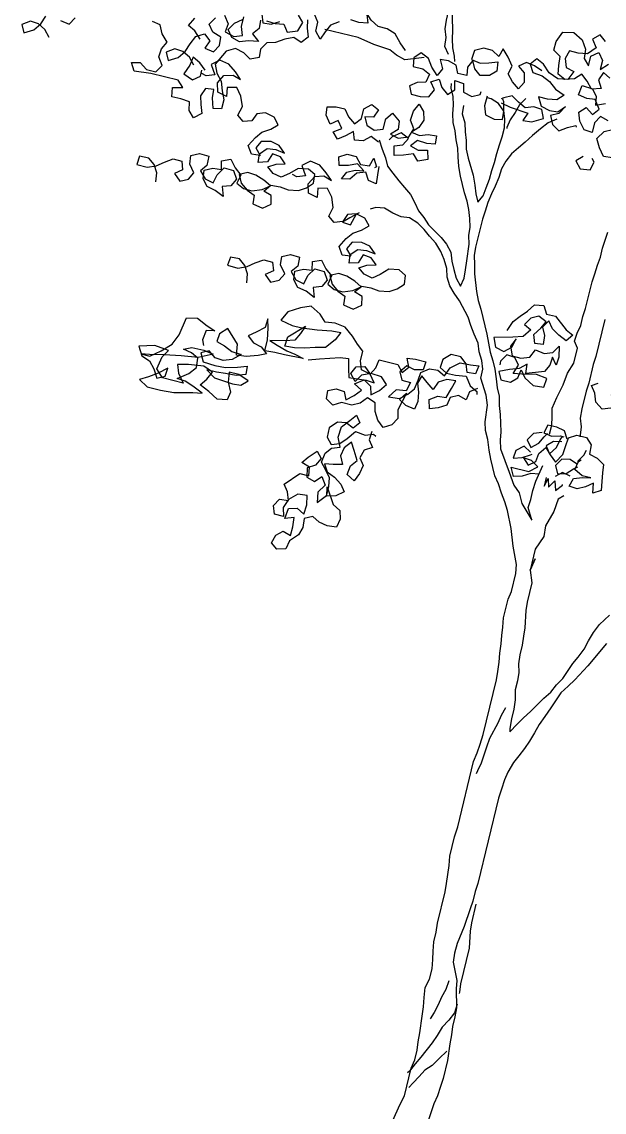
# Model space of a CAD drawing. Header units: inches. Extents: x 350994 to 353538, y 1581369 to 1583842.
# Drawn here: x 351454.559 to 351455.801, y 1583114.237 to 1583116.563 of the extents above; entities that cross this region are included whole.
import ezdxf

# ---------------------------------------------------------------- set-up
doc = ezdxf.new("R2010")
doc.units = ezdxf.units.IN
doc.header["$MEASUREMENT"] = 0
doc.linetypes.add('1', pattern=[0])
doc.layers.add('TREE', color=81, linetype='1')

# ---------------------------------------------------------------- blocks, each defined once
blk = doc.blocks.new('TREE_4')
at = {"color": 94}
for points in [[(-1657.6, 5744.7), (-1683.6, 5770.7), (-1712.5, 5785.2), (-1695.1, 5817)], [(-763.6, 6380), (-778.1, 6348.2), (-789.7, 6316.4), (-807.1, 6284.6), (-810, 6252.8), (-798.5, 6189.2), (-784.1, 6160.3), (-775.4, 6128.4), (-761, 6096.6), (-735.1, 6001.2), (-729.3, 5969.4), (-720.7, 5937.6), (-706.2, 5908.6), (-700.5, 5888.4)], [(-729.4, 5908.7), (-749.6, 5934.7), (-752.4, 5969.4), (-764, 6001.2), (-766.8, 6033), (-766.8, 6067.7), (-775.5, 6099.5), (-789.9, 6128.5), (-810.1, 6157.4), (-841.9, 6169), (-893.9, 6209.5), (-917, 6235.5), (-922.8, 6238.4)], [(-2214.1, 5617.1), (-2237.2, 5643.1), (-2266.1, 5657.6), (-2297.9, 5660.5), (-2326.8, 5640.3), (-2312.4, 5611.4), (-2277.7, 5631.6), (-2257.4, 5660.5), (-2245.8, 5692.3)], [(-2188, 5689.3), (-2153.3, 5683.5), (-2135.9, 5712.4)], [(-1657.7, 5643.5), (-1680.8, 5669.6), (-1709.7, 5684), (-1741.5, 5687), (-1770.5, 5666.7), (-1756, 5637.8), (-1721.3, 5658), (-1701, 5686.9), (-1689.5, 5718.7), (-1675, 5750.5), (-1646, 5767.8), (-1620, 5747.6), (-1631.6, 5715.8), (-1596.9, 5710), (-1579.6, 5738.8), (-1582.4, 5770.7), (-1617.1, 5782.3), (-1637.3, 5808.3), (-1620, 5837.2)], [(-1588.1, 5854.5), (-1567.9, 5825.6), (-1570.8, 5793.8), (-1536.2, 5785.1), (-1504.3, 5796.6), (-1515.9, 5828.4), (-1515.8, 5866)], [(-1452.2, 5868.8), (-1449.4, 5837), (-1469.6, 5811), (-1440.7, 5787.9), (-1478.3, 5782.1), (-1510.1, 5770.6), (-1541.9, 5779.3), (-1562.2, 5805.3), (-1544.8, 5834.2), (-1518.7, 5854.4)], [(-1452.2, 5892), (-1440.7, 5860.2), (-1408.9, 5863), (-1379.9, 5880.3)], [(-1429.1, 5871.7), (-1394.4, 5868.8), (-1362.6, 5874.5), (-1342.4, 5848.5), (-1304.8, 5862.9), (-1293.2, 5897.6), (-1316.3, 5920.8)], [(-1064.7, 5984.1), (-1053.2, 5952.3), (-1087.9, 5946.6), (-1119.7, 5949.5)], [(-32.8, 5673.8), (-67.5, 5671), (-90.6, 5699.9), (-107.9, 5731.7), (-87.6, 5763.5), (-58.7, 5777.9)], [(-81.8, 5806.9), (-113.6, 5815.6), (-131, 5786.7), (-131, 5749.1), (-162.8, 5752), (-185.9, 5780.9), (-197.5, 5812.8), (-174.3, 5835.9), (-145.4, 5815.6), (-125.1, 5841.6), (-148.3, 5873.4), (-180.1, 5870.6), (-214.7, 5876.4), (-208.9, 5914), (-168.5, 5911), (-148.2, 5885), (-142.5, 5853.2), (-107.8, 5867.6)], [(-113.5, 5965.9), (-142.4, 5980.4), (-154, 5948.6), (-136.6, 5919.7), (-171.3, 5908.1), (-194.5, 5934.2), (-220.5, 5954.5), (-243.6, 5931.3), (-278.3, 5919.8), (-307.2, 5934.3), (-313, 5966.1), (-315.8, 6000.8), (-344.7, 6018.2), (-344.7, 6052.9), (-327.3, 6093.3), (-286.8, 6102), (-249.3, 6081.7), (-229, 6049.9), (-226.2, 6015.2), (-203.1, 5992), (-203, 6029.6), (-177, 6049.8), (-156.8, 6023.8), (-156.8, 5989.1), (-130.8, 6015.1)], [(-162.5, 6096.1), (-188.5, 6116.3), (-211.7, 6093.2), (-191.4, 6064.3), (-217.5, 6035.4), (-252.2, 6029.7), (-286.9, 6029.7), (-295.6, 5997.9), (-284.1, 5966.1), (-252.3, 5957.4), (-266.7, 5922.7), (-304.3, 5916.9), (-341.9, 5931.4), (-370.8, 5957.5), (-399.7, 5972), (-420, 5946), (-402.6, 5917), (-365.1, 5914.1), (-333.3, 5899.6), (-304.4, 5876.5), (-266.8, 5862), (-290, 5838.9), (-324.7, 5833.1), (-359.4, 5833.1), (-342, 5801.3), (-307.3, 5792.6), (-275.5, 5795.5), (-252.4, 5821.5), (-269.8, 5789.7), (-298.7, 5775.3), (-284.3, 5743.4), (-255.4, 5726.1), (-226.4, 5746.3), (-197.5, 5760.7), (-194.6, 5754.9)], [(-891.3, 5885.7), (-917.3, 5908.8), (-943.3, 5937.8), (-978, 5949.4), (-1012.7, 5949.4), (-1044.5, 5966.8), (-1067.6, 5989.9), (-1073.4, 5989.9)], [(-370.8, 5931.5), (-402.6, 5943.1), (-434.4, 5948.9), (-460.5, 5928.7), (-434.5, 5908.4), (-425.8, 5873.7), (-440.3, 5844.8), (-469.2, 5865.1), (-492.3, 5891.1), (-483.6, 5922.9), (-506.7, 5951.8), (-532.7, 5977.9), (-541.4, 5946.1), (-570.3, 5963.4), (-605, 5963.5), (-636.8, 5946.2), (-639.7, 5911.5), (-605, 5905.7), (-573.2, 5914.3), (-541.4, 5925.8), (-535.7, 5891.1), (-558.8, 5868), (-593.5, 5859.4), (-619.5, 5879.6), (-634, 5908.6), (-648.4, 5879.7), (-642.7, 5847.9), (-677.4, 5847.9), (-691.8, 5876.8), (-723.6, 5885.5), (-755.4, 5882.7), (-738.1, 5850.8), (-752.6, 5821.9), (-778.6, 5848), (-798.8, 5876.9), (-830.6, 5891.4), (-853.7, 5865.4), (-848, 5833.6), (-810.4, 5833.6), (-781.5, 5819.1), (-787.3, 5787.3), (-819.1, 5778.6), (-845.2, 5758.4), (-830.7, 5729.5), (-796, 5729.5), (-764.2, 5735.2), (-749.7, 5767), (-770, 5793), (-741, 5810.4), (-723.7, 5781.4), (-697.7, 5761.2), (-674.5, 5784.3), (-683.2, 5819), (-648.5, 5816.1), (-639.9, 5784.3), (-605.2, 5775.5), (-576.2, 5790), (-576.2, 5801.5)], [(-1160.2, 5932.2), (-1189.1, 5912), (-1203.6, 5883.1), (-1215.2, 5851.3), (-1238.3, 5877.3), (-1238.2, 5912), (-1258.5, 5938.1)], [(-1278.7, 5912.1), (-1273, 5880.2), (-1261.4, 5848.4), (-1281.7, 5822.4), (-1313.5, 5834), (-1345.3, 5819.6), (-1377.1, 5799.4), (-1408.9, 5790.7), (-1426.3, 5761.8), (-1423.4, 5730), (-1455.3, 5715.6), (-1484.2, 5733), (-1518.8, 5741.7), (-1550.7, 5724.4), (-1579.6, 5666.6), (-1565.2, 5634.7), (-1542.1, 5608.7), (-1530.6, 5574), (-1516.1, 5542.2), (-1516.2, 5507.5), (-1548, 5501.7), (-1559.5, 5539.3), (-1562.4, 5571.1), (-1594.2, 5568.3), (-1605.8, 5536.5), (-1597.1, 5504.7), (-1585.6, 5472.9), (-1611.6, 5449.7), (-1634.7, 5472.9), (-1640.5, 5504.7), (-1675.2, 5507.6), (-1709.9, 5507.7), (-1715.6, 5542.4), (-1678, 5551), (-1701.2, 5574.2), (-1808.1, 5574.3), (-1871.7, 5568.5), (-1889.1, 5597.5), (-1857.3, 5606.1), (-1828.4, 5585.8), (-1790.8, 5585.8), (-1773.4, 5614.7), (-1793.6, 5643.6), (-1790.7, 5675.4), (-1776.2, 5704.3), (-1802.2, 5730.4), (-1816.6, 5762.2), (-1848.4, 5768)], [(-816.1, 5876.9), (-853.7, 5862.5), (-885.6, 5851), (-920.2, 5859.7), (-949.1, 5874.2), (-1012.7, 5880), (-1076.3, 5891.6), (-1206.4, 5891.7)], [(82.3, 5072.3), (82.2, 4927.8), (79.3, 4896), (79.2, 4823.7), (76.3, 4791.9), (76.2, 4722.5), (79.1, 4687.8), (90.6, 4656), (93.5, 4624.2), (93.5, 4618.4)], [(-909, 5533), (-888.8, 5501.1), (-868.6, 5472.2), (-854.1, 5443.3), (-828.1, 5423), (-799.2, 5399.9), (-773.2, 5379.6), (-744.3, 5359.3), (-721.2, 5333.3), (-701, 5307.2), (-675, 5287), (-651.9, 5263.8), (-594.1, 5229.1), (-568.1, 5208.8), (-545, 5182.8), (-533.5, 5151), (-519, 5122), (-501.7, 5093.1), (-478.6, 5067.1), (-472.8, 5098.9), (-475.6, 5130.7), (-478.5, 5165.4), (-484.2, 5229), (-492.9, 5260.8), (-495.7, 5292.6), (-504.4, 5324.4), (-515.9, 5356.2), (-530.3, 5385.2), (-547.7, 5414.1), (-576.5, 5471.9), (-591, 5506.6), (-602.5, 5541.3), (-611.1, 5573.2), (-625.6, 5602.1), (-637.1, 5633.9), (-651.5, 5662.8), (-660.2, 5694.6), (-665.9, 5726.4), (-674.6, 5758.3), (-689, 5787.2), (-691.9, 5804.5)], [(-628.3, 5735.1), (-625.5, 5703.3), (-608.2, 5671.5), (-599.5, 5639.6), (-588, 5607.8), (-579.3, 5576), (-564.9, 5544.2), (-530.3, 5486.3), (-515.8, 5451.6), (-504.3, 5419.8), (-489.9, 5390.9), (-475.4, 5419.8), (-472.5, 5451.6), (-466.6, 5486.3), (-466.6, 5521), (-463.7, 5552.8), (-463.7, 5587.5), (-460.7, 5622.2), (-457.8, 5654), (-457.8, 5688.7), (-463.5, 5720.5), (-475.1, 5752.3), (-483.7, 5784.1), (-489.5, 5792.8)], [(-550.2, 5790), (-550.3, 5752.4), (-538.7, 5720.5), (-504, 5711.8), (-472.2, 5717.6), (-475.1, 5749.4), (-501.1, 5772.6), (-532.9, 5784.2), (-547.3, 5784.2)], [(-492.4, 5778.3), (-454.8, 5769.6), (-385.4, 5763.8), (-397, 5732), (-362.3, 5734.8), (-321.8, 5757.9), (-336.3, 5789.8), (-368.1, 5792.7), (-399.9, 5781.1), (-428.8, 5795.6), (-457.7, 5813), (-486.6, 5798.6), (-495.3, 5792.8)], [(-405.6, 5815.8), (-423, 5786.9), (-431.7, 5755.1), (-443.3, 5723.4), (-449.1, 5691.6), (-449.1, 5688.7)], [(-272.7, 5766.6), (-301.6, 5746.4), (-324.8, 5717.5), (-347.9, 5685.7), (-368.2, 5653.9), (-388.5, 5627.9), (-408.7, 5599), (-423.2, 5567.2), (-431.9, 5535.4), (-434.8, 5500.7), (-440.6, 5466), (-446.5, 5434.2), (-452.3, 5399.5), (-455.2, 5364.8), (-458.1, 5333), (-458.2, 5223.2), (-455.4, 5191.4), (-446.7, 5159.6), (-438.1, 5124.8), (-415, 5061.2), (-400.6, 5029.4), (-383.2, 5000.5), (-340, 4913.7), (-311.1, 4850.1), (-293.8, 4821.1), (-279.3, 4792.2), (-264.9, 4757.5), (-253.4, 4725.7), (-239, 4696.8), (-230.3, 4662.1), (-218.8, 4630.2), (-201.5, 4566.6), (-195.7, 4534.8), (-187.1, 4503), (-135.1, 4424.9), (-135.1, 4424.9), (-106.2, 4381.5), (-80.2, 4358.3), (-60, 4320.7), (-8, 4268.6), (-34, 4312), (-31.1, 4343.8), (-31.1, 4378.5), (-28.1, 4416.1), (-16.5, 4479.7)], [(-909, 5524.3), (-940.8, 5538.8), (-966.8, 5515.7), (-998.6, 5509.9), (-1010.2, 5541.7), (-1036.2, 5518.6), (-1062.2, 5498.4), (-1085.4, 5521.5), (-1056.4, 5541.8), (-1076.6, 5567.8), (-1102.7, 5547.6), (-1125.8, 5576.5), (-1128.6, 5608.3), (-1096.8, 5617), (-1062.1, 5616.9), (-1041.9, 5590.9), (-1013, 5570.6), (-992.8, 5596.6), (-992.7, 5634.2), (-966.7, 5657.3), (-937.8, 5642.8), (-949.4, 5611.1), (-981.2, 5605.3), (-966.8, 5576.4), (-935, 5564.8), (-903.2, 5576.3), (-903.1, 5616.8), (-882.9, 5642.8), (-851.1, 5619.6), (-848.2, 5587.8), (-871.4, 5564.7), (-839.6, 5556), (-802, 5570.4), (-790.4, 5605.1), (-810.6, 5634.1), (-807.7, 5668.8), (-793.2, 5700.5), (-770.1, 5677.4), (-761.4, 5645.6), (-773, 5613.8), (-796.2, 5590.7), (-764.4, 5584.9), (-732.5, 5596.4), (-700.7, 5599.3), (-697.9, 5567.5), (-729.7, 5561.7), (-767.3, 5564.6), (-787.5, 5538.6), (-755.7, 5529.9), (-721, 5538.6), (-712.4, 5503.9), (-747.1, 5489.4), (-770.2, 5512.6), (-804.9, 5498.2), (-839.6, 5489.5), (-848.3, 5524.2), (-816.4, 5535.8), (-802, 5564.7), (-833.8, 5579.1), (-862.7, 5556), (-871.4, 5541.6)], [(-19.3, 4601.1), (-19.3, 4635.8), (-25, 4667.6), (-33.7, 4699.5), (-25, 4742.8), (-13.3, 4794.9), (-7.5, 4841.1), (7, 4884.5), (7, 4942.3), (-10.3, 4965.4), (-7.4, 4997.2), (-1.6, 5029), (-1.5, 5063.7), (1.4, 5095.5), (1.5, 5199.6), (4.4, 5231.4), (7.3, 5266.1), (10.2, 5297.9), (10.3, 5332.6), (16.1, 5396.2)], [(-1693, 5180.2), (-1698.6, 5214.5), (-1715.4, 5242.2), (-1740.7, 5261.6), (-1775.9, 5260), (-1779.2, 5227.8), (-1739, 5226.4), (-1706.5, 5240), (-1679.7, 5260.7), (-1650.5, 5279.9), (-1616.8, 5279.1), (-1605.6, 5248.1), (-1632.4, 5227.4), (-1606.1, 5204), (-1576, 5219.1), (-1561.5, 5247.6), (-1584.6, 5275.9), (-1587.8, 5308.7), (-1557.7, 5323.9), (-1521.6, 5321.6), (-1519.9, 5286.3), (-1539.3, 5261), (-1514.6, 5235.1), (-1481.6, 5227.9), (-1474.4, 5260.9), (-1454.3, 5292.7), (-1418.1, 5290.4), (-1399, 5261.2), (-1413.5, 5232.8), (-1444.5, 5221.6), (-1432.4, 5186.6), (-1467.3, 5201.8), (-1500.4, 5209), (-1522.6, 5233.3), (-1525.8, 5266.1), (-1495.7, 5281.3), (-1462.9, 5284.5), (-1470.1, 5316.4), (-1437.6, 5330), (-1414.4, 5301.7), (-1386.6, 5280.7), (-1393.8, 5247.7), (-1365.4, 5233.1), (-1331.7, 5232.4), (-1295.1, 5246.9), (-1268.4, 5267.6), (-1296.8, 5282.1), (-1330.8, 5293.3), (-1362.9, 5296.6), (-1393, 5281.4), (-1377.9, 5251.3), (-1350.1, 5230.3), (-1320.1, 5218.2), (-1316.9, 5185.4), (-1277.4, 5177.5), (-1249.1, 5200.7), (-1256.3, 5232.6), (-1287.8, 5242.3), (-1266.8, 5270), (-1231.6, 5271.7), (-1199.4, 5268.5), (-1161.1, 5275), (-1133.4, 5291.8), (-1111.5, 5315.6), (-1114.7, 5348.4), (-1143.2, 5362.9), (-1181.5, 5356.4), (-1208.9, 5329.2), (-1235.7, 5308.5), (-1268.8, 5315.7), (-1294.1, 5335.2), (-1266.4, 5351.9), (-1233, 5361.5), (-1256.8, 5383.4), (-1288.9, 5386.6), (-1300.1, 5352.6), (-1333.6, 5343), (-1336.8, 5375.8), (-1313.4, 5402.1), (-1280.6, 5405.3), (-1246, 5400.5), (-1272.2, 5423.9), (-1305.3, 5431.1), (-1341.2, 5423), (-1355.7, 5394.6), (-1333.5, 5370.3), (-1366.3, 5367.1), (-1385.4, 5396.3), (-1366.3, 5432), (-1346.8, 5457.4), (-1317.6, 5476.6), (-1293.3, 5498.8), (-1315.6, 5523.1), (-1351.1, 5531.9), (-1382.1, 5520.7), (-1394.2, 5490.7), (-1425.2, 5479.5), (-1450.5, 5499), (-1441.8, 5534.5), (-1456.3, 5571), (-1479.5, 5599.3), (-1515.4, 5591.2), (-1509.7, 5556.9), (-1545.2, 5565.6), (-1554.9, 5599.1), (-1537.2, 5632.4), (-1503.8, 5642), (-1472.2, 5632.4), (-1498.5, 5655.8), (-1528.7, 5678.3), (-1565.8, 5684.6), (-1594.1, 5661.5), (-1571.6, 5626.7), (-1602.6, 5615.6), (-1620.3, 5619.9)], [(-1611.5, 5634.8), (-1637.5, 5657.9), (-1666.4, 5672.4), (-1672.2, 5640.6), (-1686.7, 5603.1), (-1649.1, 5588.6), (-1623.1, 5608.8), (-1623, 5631.9)], [(-142.7, 5653.7), (-165.8, 5630.6), (-142.7, 5604.5), (-105.1, 5610.3), (-96.4, 5642.1), (-108, 5653.7)], [(-885.9, 5434.6), (-883.1, 5402.8), (-880.2, 5368.1), (-912, 5373.9), (-929.3, 5402.9), (-961.1, 5391.3), (-981.4, 5362.4), (-1013.2, 5356.7), (-998.7, 5385.6), (-969.8, 5400), (-938, 5405.8), (-966.9, 5426), (-998.7, 5411.6), (-1033.4, 5403), (-1042.1, 5434.8), (-1013.1, 5452.1), (-978.4, 5452.1), (-955.3, 5426), (-920.6, 5428.9), (-911.9, 5460.7), (-894.6, 5431.7), (-900.4, 5426)], [(-1269.1, 4889.2), (-1274.7, 4923.6), (-1291.5, 4951.3), (-1316.8, 4970.7), (-1352.1, 4969), (-1355.3, 4936.9), (-1315.1, 4935.4), (-1282.6, 4949.1), (-1255.8, 4969.8), (-1226.6, 4988.9), (-1192.9, 4988.2), (-1181.7, 4957.2), (-1208.5, 4936.4), (-1182.2, 4913), (-1152.1, 4928.2), (-1137.6, 4956.6), (-1160.7, 4984.9), (-1163.9, 5017.8), (-1133.8, 5032.9), (-1097.7, 5030.6), (-1096, 4995.4), (-1115.4, 4970), (-1090.7, 4944.1), (-1057.7, 4936.9), (-1050.5, 4970), (-1030.4, 5001.8), (-994.2, 4999.5), (-975.1, 4970.2), (-989.6, 4941.8), (-1020.6, 4930.6), (-1008.5, 4895.6), (-1043.4, 4910.8), (-1076.5, 4918), (-1098.7, 4942.3), (-1101.9, 4975.2), (-1071.8, 4990.3), (-1039, 4993.5), (-1046.2, 5025.5), (-1013.7, 5039.1), (-990.5, 5010.8), (-962.7, 4989.8), (-969.9, 4956.7), (-941.5, 4942.2), (-907.8, 4941.4), (-871.3, 4955.9), (-844.5, 4976.7), (-872.9, 4991.2), (-906.9, 5002.4), (-939, 5005.6), (-969.2, 4990.4), (-954, 4960.3), (-926.2, 4939.4), (-896.2, 4927.3), (-893, 4894.4), (-853.5, 4886.6), (-825.2, 4909.7), (-832.4, 4941.7), (-863.9, 4951.3), (-842.9, 4979.1), (-807.7, 4980.8), (-775.5, 4977.5), (-737.2, 4984.1), (-709.5, 5000.8), (-687.6, 5024.6), (-690.9, 5057.4), (-719.3, 5072), (-757.6, 5065.4), (-785, 5038.3), (-811.8, 5017.6), (-844.9, 5024.8), (-870.2, 5044.2), (-842.5, 5060.9), (-809.1, 5070.6), (-832.9, 5092.4), (-865.1, 5095.7), (-876.3, 5061.7), (-909.7, 5052.1), (-912.9, 5084.9), (-889.5, 5111.1), (-856.7, 5114.3), (-822.1, 5109.6), (-848.3, 5133), (-881.4, 5140.2), (-917.3, 5132.1), (-931.8, 5103.7), (-909.6, 5079.3), (-942.4, 5076.1), (-961.5, 5105.3), (-942.4, 5141.1), (-922.9, 5166.4), (-893.7, 5185.6), (-869.4, 5207.9), (-891.7, 5232.2), (-927.2, 5240.9), (-958.2, 5229.8), (-970.3, 5199.8), (-1001.3, 5188.6), (-1026.6, 5208), (-1017.9, 5243.5), (-1032.4, 5280.1), (-1055.6, 5308.4), (-1091.5, 5300.3), (-1085.8, 5265.9), (-1121.3, 5274.7), (-1131, 5308.1), (-1113.3, 5341.5), (-1079.9, 5351.1), (-1048.4, 5341.4), (-1074.6, 5364.9), (-1104.8, 5387.4), (-1141.9, 5393.7), (-1170.2, 5370.5), (-1147.7, 5335.8), (-1178.7, 5324.6), (-1196.4, 5329)], [(12.9, 1935.3), (24.6, 1998.9), (33.3, 2036.5), (33.4, 2143.5), (39.2, 2178.2), (39.2, 2215.8), (36.4, 2247.6), (33.5, 2282.3), (27.8, 2345.9), (24.9, 2380.6), (19.2, 2415.3), (13.4, 2452.9), (22.1, 2487.6), (22.2, 2528), (16.4, 2562.7), (10.7, 2594.5), (4.9, 2629.3), (4.9, 2666.8), (2.1, 2701.5), (2.2, 2823), (-0.7, 2854.8), (-6.4, 2924.2), (-12.1, 2958.9), (-12.1, 3034), (-9.1, 3074.5), (-8.9, 3329), (-3.1, 3363.6), (-0.2, 3398.3), (2.8, 3435.9), (3, 3649.9), (0.1, 3681.7), (-2.8, 3716.4), (-8.5, 3751.1), (-11.4, 3785.8), (-17.1, 3817.6), (-20, 3849.4), (-25.7, 3884.1), (-25.7, 3956.4), (-19.9, 3988.2), (-19.8, 4057.6), (-25.6, 4092.3), (-54.4, 4155.9), (-77.5, 4219.5), (-106.3, 4283.2), (-123.7, 4312.1), (-143.9, 4341), (-164.1, 4372.9), (-184.3, 4398.9), (-213.2, 4456.8), (-227.6, 4488.6), (-242, 4526.2), (-259.3, 4558), (-268, 4589.8), (-273.7, 4653.4), (-288.1, 4688.1), (-322.8, 4746), (-322.7, 4780.7), (-334.3, 4812.5), (-351.6, 4841.4), (-363.1, 4873.2), (-386.2, 4902.2), (-406.4, 4931.1), (-423.8, 4960), (-470, 5012.1), (-496, 5035.3), (-519.1, 5058.4), (-536.4, 5087.4), (-545, 5119.2), (-562.4, 5151), (-582.6, 5177), (-608.6, 5203.1), (-637.5, 5223.3), (-663.5, 5243.6), (-692.4, 5261), (-727.1, 5272.6), (-758.9, 5269.7), (-793.6, 5275.5), (-828.2, 5287.1), (-860.1, 5281.4), (-880.3, 5269.8)], [(-917.9, 5246.7), (-946.8, 5220.7), (-970, 5197.6), (-938.2, 5194.7), (-926.6, 5240.9)], [(-267.6, 4945.4), (-253.2, 4983), (-232.9, 5009), (-209.7, 5035), (-189.5, 5063.9), (-154.8, 5069.7), (-137.4, 5040.7), (-102.8, 5040.7), (-50.7, 5000.2), (-21.8, 4985.7), (-42.1, 4959.7), (-73.9, 4974.2), (-102.8, 4991.5), (-123, 5017.6), (-140.4, 4988.7), (-126, 4959.8), (-123.1, 4925.1), (-154.9, 4922.2), (-166.4, 4954), (-146.2, 4982.9), (-131.7, 5011.8), (-163.5, 5026.3), (-192.4, 5011.9), (-209.8, 4983), (-180.9, 4968.5), (-204, 4936.7), (-241.6, 4925.2), (-311, 4907.9), (-296.6, 4873.2), (-261.9, 4864.5), (-235.9, 4887.6), (-227.2, 4922.3), (-241.7, 4890.5), (-227.2, 4855.8), (-192.6, 4855.7), (-160.7, 4867.3), (-146.3, 4899.1), (-111.6, 4893.2), (-79.7, 4904.8), (-62.4, 4933.7), (-53.7, 4893.2), (-56.7, 4861.4), (-76.9, 4887.4), (-79.8, 4855.6), (-94.3, 4826.7), (-126.1, 4815.2), (-160.8, 4803.7), (-163.7, 4838.4), (-189.7, 4815.3), (-224.4, 4803.7), (-262, 4786.4), (-247.6, 4757.5), (-210, 4757.4), (-186.8, 4780.6), (-181, 4812.4), (-160.8, 4786.3), (-123.2, 4766), (-82.8, 4768.9), (-79.8, 4803.6), (-120.3, 4809.4), (-175.3, 4797.9), (-207.1, 4792.1), (-195.5, 4826.8), (-215.7, 4852.9), (-247.5, 4855.8), (-264.9, 4826.9), (-264.9, 4812.4)], [(-974.3, 4660.3), (-933.8, 4674.7), (-858.6, 4697.7), (-826.8, 4700.6), (-818.2, 4663), (-809.5, 4631.2), (-777.7, 4634.1), (-743, 4636.9), (-711.2, 4634), (-734.3, 4662.9), (-769, 4671.6), (-780.5, 4703.5), (-780.5, 4741), (-806.5, 4761.3), (-832.5, 4787.4), (-867.2, 4813.4), (-907.7, 4819.2), (-945.3, 4813.5), (-971.2, 4839.5), (-1011.7, 4859.8), (-1049.3, 4845.4), (-1092.7, 4819.4), (-1110.1, 4781.8), (-1063.8, 4773.1), (-1026.2, 4773.1), (-968.4, 4778.8), (-913.5, 4787.4), (-878.8, 4790.3), (-893.3, 4758.5), (-922.2, 4720.9), (-959.8, 4712.3), (-997.4, 4700.8), (-1035, 4692.1), (-1072.6, 4689.3), (-1069.7, 4726.9), (-1014.7, 4781.7), (-1026.3, 4749.9), (-1040.7, 4721), (-1075.5, 4709.5), (-1133.3, 4698), (-1101.5, 4686.4), (-1061, 4674.8), (-1029.2, 4669), (-994.5, 4660.3), (-1066.8, 4657.5), (-1104.4, 4657.5), (-1142, 4654.6), (-1142, 4698), (-1150.6, 4741.4), (-1159.2, 4776.1), (-1162.2, 4741.4), (-1191.1, 4715.4), (-1217.1, 4695.2), (-1191.1, 4674.9), (-1159.3, 4666.2), (-1133.3, 4646), (-1162.3, 4631.5), (-1205.6, 4617.1), (-1243.2, 4614.2), (-1249, 4654.7), (-1298.1, 4703.9), (-1324.1, 4677.9), (-1327.1, 4646.1), (-1295.3, 4637.4), (-1263.5, 4622.9), (-1225.9, 4620), (-1254.8, 4594), (-1286.6, 4582.5), (-1318.4, 4585.4), (-1347.3, 4605.7), (-1376.3, 4591.2), (-1358.9, 4559.4), (-1312.7, 4556.5), (-1272.2, 4559.3), (-1228.8, 4570.9), (-1194.1, 4582.4), (-1191.3, 4550.6), (-1226, 4539.1), (-1266.4, 4536.2), (-1301.1, 4533.3), (-1338.7, 4533.4), (-1304, 4510.2), (-1263.6, 4507.3), (-1231.8, 4504.4), (-1200, 4507.2), (-1176.8, 4530.3), (-1217.3, 4544.8), (-1254.9, 4544.9), (-1249.1, 4507.3), (-1231.8, 4472.6), (-1237.6, 4440.8), (-1275.2, 4435), (-1312.8, 4455.3), (-1350.3, 4472.7), (-1330.1, 4498.7), (-1315.6, 4530.5), (-1353.2, 4545), (-1411, 4536.3), (-1451.5, 4527.7), (-1440, 4495.9), (-1414, 4464.1), (-1494.9, 4464.1), (-1523.8, 4493.1), (-1515.1, 4542.2), (-1497.7, 4571.1), (-1552.6, 4576.9), (-1610.5, 4559.6), (-1590.3, 4527.8), (-1558.5, 4516.2), (-1535.4, 4490.2), (-1515.2, 4458.4), (-1486.2, 4472.8), (-1483.3, 4504.6), (-1515.1, 4478.6), (-1547, 4455.5), (-1578.8, 4438.2), (-1544.1, 4417.9), (-1492.1, 4417.9), (-1440, 4420.7), (-1370.6, 4438), (-1335.9, 4443.7), (-1376.4, 4461.1), (-1408.2, 4472.7), (-1440, 4475.6), (-1402.4, 4504.5), (-1379.2, 4533.4), (-1382.1, 4568.1), (-1411, 4582.6), (-1442.8, 4588.4), (-1413.8, 4602.8), (-1367.6, 4602.8), (-1330, 4597), (-1382.1, 4571), (-1445.7, 4562.4), (-1509.3, 4550.9), (-1564.2, 4539.4), (-1596, 4533.6), (-1561.4, 4533.6), (-1523.7, 4562.5), (-1489, 4597.1), (-1471.6, 4637.6), (-1460, 4707), (-1419.5, 4715.6), (-1376.2, 4695.3), (-1344.4, 4683.7), (-1376.2, 4678), (-1382, 4640.4), (-1373.3, 4620.1)], [(218, 4840.9), (244, 4820.6), (235.3, 4788.8), (203.5, 4797.5), (171.7, 4800.5), (197.7, 4780.2), (183.2, 4751.3), (151.4, 4739.8), (122.5, 4760), (111, 4791.8), (90.8, 4817.9), (113.9, 4832.3)], [(-325.7, 4705.5), (-351.7, 4685.3), (-357.5, 4653.5), (-389.3, 4662.2), (-418.3, 4647.8), (-424.1, 4616), (-453, 4598.6), (-484.8, 4587.1), (-493.5, 4621.8), (-464.5, 4642), (-432.7, 4644.9), (-421.1, 4682.5), (-412.4, 4714.3), (-447.1, 4711.4), (-476, 4694.1), (-487.6, 4662.3), (-516.5, 4682.6), (-542.5, 4702.8), (-551.2, 4671), (-539.7, 4639.2), (-534, 4604.5), (-539.8, 4572.7), (-574.5, 4578.5), (-603.4, 4595.9), (-583.1, 4624.8), (-600.5, 4555.4), (-591.9, 4523.6), (-609.2, 4494.7), (-638.2, 4477.4), (-664.2, 4500.5), (-681.5, 4529.5), (-690.1, 4561.3), (-721.9, 4572.9), (-745.1, 4546.9), (-774, 4532.4), (-814.5, 4532.5), (-843.4, 4515.2), (-872.3, 4532.5), (-875.2, 4564.3), (-846.2, 4578.8), (-814.4, 4575.8), (-800, 4546.9), (-774, 4570), (-750.8, 4596), (-782.6, 4613.4), (-750.8, 4636.5), (-721.9, 4619.1), (-713.2, 4587.3), (-684.3, 4610.4), (-664, 4639.3), (-690, 4662.5), (-730.5, 4665.4), (-765.2, 4651), (-782.6, 4622.1), (-805.7, 4648.1), (-791.2, 4677), (-759.4, 4685.7), (-733.4, 4662.5), (-718.9, 4691.4), (-713.1, 4723.2), (-640.8, 4723.1), (-617.7, 4697.1), (-597.5, 4723.1), (-611.9, 4754.9), (-580.1, 4757.8), (-539.6, 4757.7), (-542.5, 4725.9), (-574.3, 4717.3), (-606.1, 4726), (-626.4, 4697.1), (-612, 4668.2), (-577.3, 4668.2), (-586, 4633.5), (-623.6, 4627.7), (-646.7, 4595.9), (-603.4, 4598.8), (-577.3, 4621.9), (-557, 4647.9), (-551.2, 4682.6), (-548.3, 4714.4), (-519.4, 4734.6), (-487.6, 4737.5), (-458.7, 4723), (-444.2, 4757.7), (-412.4, 4783.7), (-371.9, 4786.5), (-340.1, 4789.4), (-345.9, 4757.6), (-377.7, 4754.7), (-389.2, 4786.5), (-415.2, 4806.8), (-452.8, 4806.8), (-478.9, 4780.8), (-481.8, 4749), (-452.9, 4734.5), (-418.2, 4734.5), (-377.7, 4740.3), (-354.6, 4708.4), (-325.7, 4693.9), (-322.8, 4682.4)], [(50.1, 4598.2), (32.8, 4627.1), (1, 4632.9), (-33.7, 4633), (-42.4, 4601.2), (-10.6, 4595.3), (21.2, 4604), (35.6, 4604)], [(-22.3, 4445), (-54.1, 4439.3), (-83.1, 4421.9), (-114.9, 4413.3), (-132.2, 4445.1), (-62.8, 4445), (-33.9, 4471), (-62.8, 4488.4), (-94.6, 4491.3), (-71.5, 4468.2), (-45.4, 4488.4), (-42.5, 4520.2), (-22.2, 4549.1), (0.9, 4525.9), (26.9, 4502.8), (47.1, 4537.5), (50.1, 4569.3), (53, 4604), (81.9, 4621.3), (119.5, 4621.3), (142.6, 4598.1), (145.5, 4563.4), (177.3, 4554.7), (206.2, 4537.3), (209, 4505.5), (214.8, 4473.7), (220.5, 4439), (191.6, 4421.7), (185.8, 4459.3), (159.8, 4439.1), (130.9, 4424.6), (99.1, 4427.6), (107.8, 4459.3), (139.6, 4470.9), (171.4, 4476.6), (136.7, 4476.7), (104.9, 4494), (110.7, 4525.8), (119.4, 4534.5)], [(-48.2, 4601.2), (-80, 4589.6), (-97.4, 4560.7), (-77.2, 4534.7), (-51.2, 4557.8), (-36.7, 4586.7), (-28, 4601.1)], [(32.7, 4583.7), (0.9, 4578), (-22.2, 4554.9), (-2, 4528.8), (18.2, 4557.7), (24.1, 4589.5), (29.8, 4604)], [(107.8, 4525.8), (125.2, 4554.7), (131, 4575)], [(-74.3, 4517.3), (-103.2, 4534.7), (-129.3, 4511.6), (-132.2, 4479.8), (-100.4, 4491.3), (-71.4, 4508.7), (-65.6, 4511.6)], [(110.7, 4514.3), (78.9, 4525.9), (47.1, 4520.1), (29.7, 4491.2), (44.2, 4462.3), (76, 4470.9), (99.1, 4494.1), (113.6, 4505.6)], [(-676.3, 4453.1), (-679.2, 4420.3), (-659.9, 4394.4), (-687.9, 4377), (-697, 4346), (-677.7, 4320.1), (-684.7, 4287.1), (-698, 4256), (-729.2, 4273.3), (-724.3, 4308.2), (-704.8, 4333.5), (-724.4, 4367.5), (-741.7, 4395.6), (-763.3, 4368.2), (-770.3, 4335.2), (-754.9, 4305.1), (-789.4, 4297.7), (-822, 4292.5), (-804.6, 4264.5), (-773.5, 4251.2), (-744.2, 4231.8), (-724.8, 4205.9), (-752.7, 4184.5), (-785.1, 4175.1), (-792.5, 4209.7), (-753.5, 4149.7), (-724.3, 4134.3), (-715, 4101.9), (-722, 4068.9), (-756.7, 4065.7), (-789.7, 4072.7), (-818.9, 4088), (-849, 4072.6), (-845.7, 4038), (-854.9, 4007), (-882.5, 3977.4), (-889.5, 3944.4), (-921.9, 3935.1), (-947.1, 3954.6), (-938, 3985.6), (-914.2, 4006.9), (-883.2, 3997.8), (-882.4, 4032.6), (-885.6, 4067.3), (-920, 4055.8), (-915.2, 4094.9), (-882.8, 4104.2), (-853.7, 4088.9), (-850.9, 4125.8), (-858.2, 4160.3), (-892.9, 4157), (-922.6, 4129.4), (-935.7, 4094.1), (-926.4, 4061.7), (-961.2, 4062.6), (-972.5, 4092.8), (-957.1, 4122), (-922.5, 4125.3), (-933.8, 4155.6), (-953.1, 4181.5), (-903.8, 4234.4), (-869, 4233.6), (-874.2, 4266.1), (-907.4, 4277.2), (-887.8, 4302.4), (-860.2, 4332.1), (-838.9, 4308.3), (-854.2, 4279.1), (-882.3, 4261.7), (-874.9, 4227.2), (-843.9, 4218.1), (-820.3, 4243.5), (-800.8, 4213.5), (-822.2, 4182), (-814.7, 4143.4), (-787.2, 4177.1), (-786.4, 4211.9), (-791.6, 4244.5), (-813.1, 4272.4), (-834.4, 4296.1), (-829.5, 4331.1), (-809.9, 4356.3), (-779.6, 4367.6), (-795.2, 4401.9), (-792.5, 4442.9), (-767, 4474.5), (-747.5, 4499.7), (-728.1, 4473.8), (-747.7, 4448.5), (-778.9, 4461.8), (-811.4, 4456.5), (-837, 4429), (-835.7, 4392.3), (-814.4, 4368.5), (-784.1, 4379.8), (-760.5, 4405.1), (-737.1, 4438.7), (-698.1, 4433.9), (-667.8, 4445.2), (-657.4, 4439.5)], [(93.3, 4465.1), (61.5, 4471), (38.4, 4450.7)], [(6.6, 4439.2), (6.5, 4404.5), (15.2, 4436.3), (23.9, 4404.5), (41.3, 4433.4), (52.8, 4398.7), (73.1, 4424.7), (73.1, 4427.6)], [(98.2, 3470.5), (118.5, 3505.2), (135.8, 3534.1), (156.1, 3563), (173.5, 3591.9), (193.8, 3623.7), (214, 3652.6), (228.5, 3684.4), (245.9, 3713.3), (269.1, 3776.9), (283.6, 3805.8), (298, 3840.4), (306.7, 3875.1), (318.3, 3909.8), (332.8, 3944.5), (361.8, 3987.8)], [(87.5, 4387.1), (70.1, 4369.8), (64.3, 4320.6), (46.9, 4259.9), (49.7, 4219.4), (29.4, 4164.5), (29.4, 4083.6), (38.1, 4129.8), (29.4, 4083.6), (46.7, 4037.3), (46.6, 3962.1), (49.5, 3930.3), (61, 3866.7), (63.8, 3834.9), (66.7, 3800.2), (66.7, 3762.6), (69.5, 3727.9), (78.2, 3696.1), (81, 3664.3), (81, 3629.6), (89.6, 3592), (92.5, 3557.3), (92.5, 3519.7), (95.3, 3482.1), (98.2, 3470.5)], [(376.1, 3880.8), (326.9, 3782.6), (292.1, 3719), (271.9, 3690.1), (251.6, 3658.3), (228.4, 3594.7), (213.9, 3557.2), (199.4, 3522.5), (190.7, 3487.8), (179.1, 3453.1), (167.5, 3421.3), (153.1, 3389.5), (138.6, 3360.6), (127, 3320.2), (121.2, 3288.4), (118.2, 3250.8), (115.3, 3216.1), (115, 2883.6), (112.1, 2851.8), (112.1, 2814.2), (109.1, 2782.4), (103.3, 2713), (91.7, 2643.6), (91.6, 2606), (94.5, 2571.3), (123.3, 2507.7), (129.1, 2475.9), (146.4, 2406.5), (149.2, 2371.8), (149.2, 2334.2), (152.1, 2302.4), (154.9, 2267.7), (160.7, 2204.1), (160.6, 2134.7), (157.7, 2102.9), (154.7, 2065.3), (148.9, 2033.5), (143.1, 1969.9)], [(60.7, 3554.4), (52, 3522.6), (46.2, 3490.8), (28.8, 3427.2), (25.8, 3392.5), (20, 3328.9), (14.2, 3297.1), (11.3, 3285.6)], [(126.5, 2805.5), (126.4, 2733.2), (129.3, 2701.4), (140.8, 2637.8), (140.7, 2499), (143.5, 2467.2), (143.5, 2461.4)], [(94.4, 2499.1), (91.5, 2464.4), (82.8, 2432.6), (77, 2400.8), (68.3, 2369), (59.6, 2343)], [(146.4, 2420.9), (143.5, 2386.3), (129, 2354.5), (111.6, 2322.7), (100, 2288), (88.4, 2256.2), (59.4, 2192.6), (45, 2163.7), (30.5, 2131.9), (24.7, 2123.3)], [(149.1, 2238.8), (128.8, 2204.1), (108.6, 2172.3), (85.4, 2149.2), (70.9, 2120.3), (53.6, 2091.4), (42, 2071.2)]]:
    blk.add_lwpolyline(points, dxfattribs=at)

msp = doc.modelspace()

# ---------------------------------------------------------------- block references
at = {"layer": 'TREE', "lineweight": 5, "xscale": 0.0005632341247466223, "yscale": 0.0005632341529917539, "zscale": 0.0005632341444477617, "rotation": 346.4411541233163}
msp.add_blockref('TREE_4', (351455.088, 1583113.1613), dxfattribs=at)

doc.saveas('drawing.dxf')
